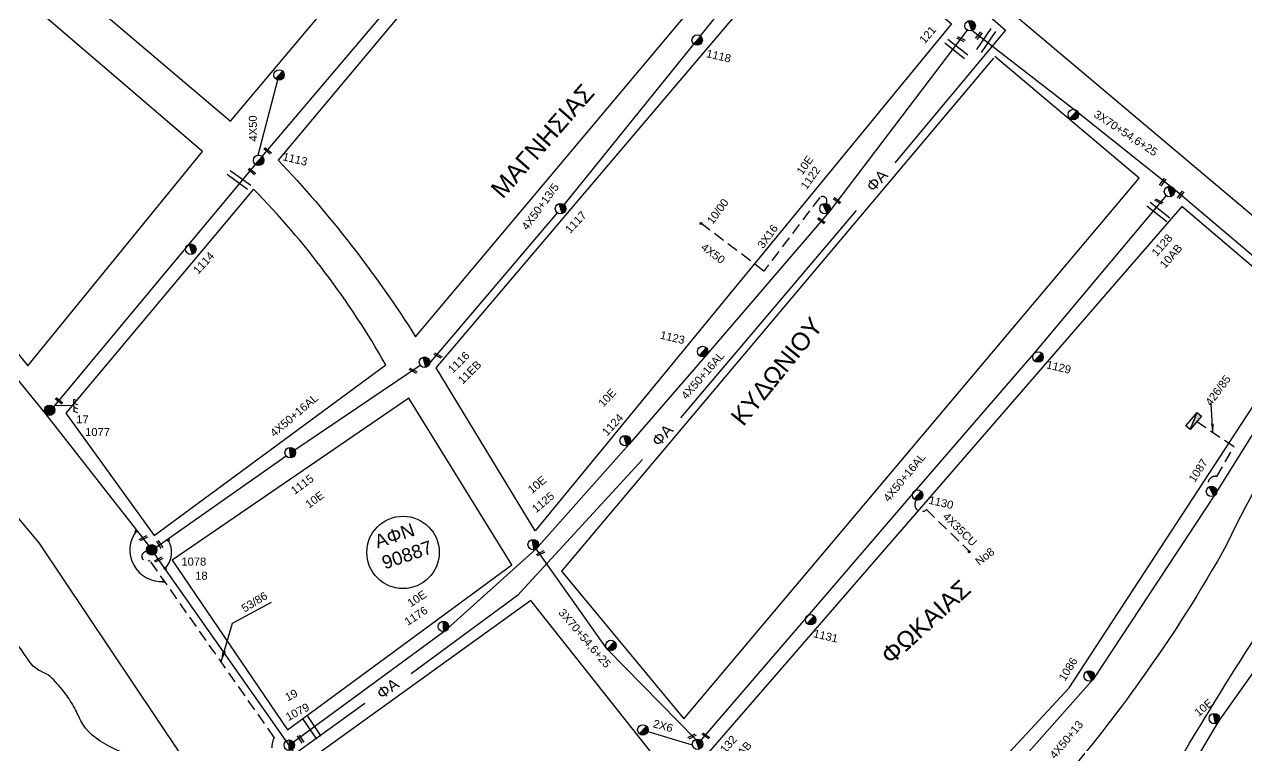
# Model space of a CAD drawing. Header units: millimetres. Extents: x 745 to 5694, y 762 to 3401.
# Drawn here: x 1727.7 to 2002.5, y 1155 to 1317.3 of the extents above; entities that cross this region are included whole.
import ezdxf

# ---------------------------------------------------------------- set-up
doc = ezdxf.new("R2010")
doc.units = ezdxf.units.MM
doc.linetypes.add('DASHED', pattern=[19.05, 12.7, -6.35])
for name, color, linetype in [('Άγνωστα', 7, 'Continuous'), ('Γείωση', 7, 'Continuous'), ('Γυμνά εναέρια ΧΤ (3Φ)   4x35CU', 7, 'Continuous'), ('Γυμνά εναέρια ΧΤ και ΦΟΠ (3Φ)   4x50+16AL', 7, 'Continuous'), ('Επιγραφές - Σχήματα', 7, 'Continuous'), ('Καλώδια ΧΤ   3x150AL+50CU', 7, 'DASHED'), ('Μηχανική τομή', 7, 'Continuous'), ('Στύλος Ξύλινος', 7, 'Continuous'), ('Στύλος Ξύλινος @ 1', 7, 'Continuous'), ('Στύλος ΦΜ', 7, 'Continuous'), ('Στύλος ΦΜ @ 1', 7, 'Continuous'), ('Συνδέσεις', 7, 'Continuous'), ('Τομή', 7, 'Continuous'), ('Υποσταθμοί', 7, 'Continuous'), ('Υπόβαθρο ΔΕΗ', 7, 'Continuous')]:
    doc.layers.add(name, color=color, linetype=linetype)
doc.styles.add('arial', font='ARIAL.TTF')
doc.styles.get("Standard").update_dxf_attribs({"font": 'ARIAL.TTF'})
doc.linetypes.add('SYN_LINE', pattern='A,0.5,-0.0001,["/\\/\\/\\/",Standard,S=0.1,R=0,X=0,Y=-0.05],-0.25', length=0.7501)
doc.dimstyles.new('ISO-25', dxfattribs={"dimtxt": 2.5, "dimasz": 2.5, "dimexe": 1.25, "dimexo": 0.625, "dimtad": 1, "dimtxsty": 'Standard', "dimcen": 2.5, "dimadec": 0, "dimazin": 0, "dimtfac": 1, "dimtmove": 0, "dimatfit": 3, "dimfxl": 1, "dimarcsym": 0})

# ---------------------------------------------------------------- blocks, each defined once
blk = doc.blocks.new('ΥΠΑΡΧΩΝ ΤΣΙΜΕΝΤΕΝΙΟΣ ΣΤΥΛΟΣ')
at = {"layer": 'Στύλος ΦΜ'}
blk.add_hatch(color=256, dxfattribs=at).paths.add_polyline_path([(-1.29, -2.28, 0.574793), (2.62, 0, 0.268822), (1.3, 2.27)])
blk.add_line((-1.29, -2.28), (1.3, 2.27), dxfattribs=at)
blk.add_circle((0, 0), 2.62, dxfattribs=at)
at = {"layer": 'Στύλος ΦΜ', "flags": 4}
for tag, p in [('ΤΥΠΟΣ', (-4.91, 3.03)), ('ΑΡΙΘΜΟΣ', (-4.68, 8.05))]:
    blk.add_attdef(tag, p, '', height=4, dxfattribs=at)
blk = doc.blocks.new('ΥΠΑΡΧΩΝ ΞΥΛΙΝΟΣ ΣΤΥΛΟΣ')
at = {"layer": 'Στύλος Ξύλινος'}
h = blk.add_hatch(color=7, dxfattribs=at)
h.paths.add_polyline_path([(-2.62, 0, 0.270008), (-1.29, -2.28), (1.3, 2.27, 0.576266)])
h.paths.add_polyline_path([(-1.29, -2.28, 0.574793), (2.62, 0, 0.268822), (1.3, 2.27)])
at = {"layer": 'Στύλος Ξύλινος', "color": 7}
blk.add_line((-1.29, -2.28), (1.3, 2.27), dxfattribs=at)
blk.add_circle((0, 0), 2.62, dxfattribs=at)
at = {"layer": 'Στύλος Ξύλινος', "flags": 4}
for tag, p in [('ΑΡΙΘΜΟΣ', (-4.91, 8.6)), ('ΤΥΠΟΣ', (-4.85, 3.39))]:
    blk.add_attdef(tag, p, '', height=4, dxfattribs=at)
blk = doc.blocks.new('ΓΕΙΩΣΗ')
at = {"layer": 'Γείωση', "ltscale": 40}
for p, q in [((-2.34, 11.45), (-3, 9.45)), ((-0.34, 11.45), (-1, 9.45)), ((0, 9.45), (0, 0)), ((1.66, 11.45), (1, 9.45)), ((3.66, 11.45), (3, 9.45))]:
    blk.add_line(p, q, dxfattribs=at)
blk.add_lwpolyline([(-3, 9.45), (3, 9.45)], dxfattribs=at)
blk = doc.blocks.new('ΜΗΧΑΝΙΚΗ ΤΟΜΗ')
at = {"layer": 'Μηχανική τομή', "ltscale": 40}
for p, q in [((-1.89, 0.78), (1.89, 0.78)), ((1.89, 0), (-1.89, 0))]:
    blk.add_line(p, q, dxfattribs=at)
blk = doc.blocks.new('ΤΟΜΗ')
at = {"layer": 'Τομή', "ltscale": 40}
for p, q in [((-5.68, 0), (5.68, 0)), ((5.68, -2.33), (-5.68, -2.33))]:
    blk.add_line(p, q, dxfattribs=at)
blk = doc.blocks.new('_ΣΥΝΔΕΣΗ')
at = {"layer": 'Συνδέσεις', "linetype": 'SYN_LINE', "ltscale": 40}
blk.add_hatch(color=256, dxfattribs=at).paths.add_polyline_path([(0.5, -0.01, 1), (-0.5, -0.01, 1)])
at = {"layer": 'Συνδέσεις'}
blk.add_circle((0, -0.01), 0.5, dxfattribs=at)
blk = doc.blocks.new('υποσταθμος σε κλειστο χωρο')
at = {"layer": 'Υποσταθμοί', "ltscale": 40}
blk.add_hatch(color=256, dxfattribs=at).paths.add_polyline_path([(-9.5, -3.1), (9.5, -3.1), (9.5, 3.1)])
blk.add_lwpolyline([(-9.5, -3.1), (-9.5, 3.1), (9.5, 3.1), (9.5, -3.1)], close=True, dxfattribs=at)
blk.add_lwpolyline([(-9.5, -3.1), (9.5, 3.1)], dxfattribs=at)
blk = doc.blocks.new('ΥΠΑΡΧΩΝ ΥΠΟΣΤΑΘΜΟΣ ΣΕ ΚΛΕΙΣΤΟ ΧΩΡΟ')
at = {"layer": 'Υποσταθμοί'}
blk.add_blockref('υποσταθμος σε κλειστο χωρο', (0, 0), dxfattribs=at)
at = {"layer": 'Υποσταθμοί', "linetype": 'SYN_LINE', "ltscale": 40, "flags": 1}
for tag, p in [('ΜΕΤΑΣΧΗΜΑΤΙΣΜΟΣ', (10.7, 2.2)), ('ΙΣΧΥΣ', (10.6, -0.9)), ('ΑΡΙΘΜΟΣ', (10.8, -3.9))]:
    blk.add_attdef(tag, p, '', height=2, dxfattribs=at)

msp = doc.modelspace()

# ---------------------------------------------------------------- linework, layer by layer
at = {"layer": 'Άγνωστα', "color": 85}
for points in [[(1879.69, 1314.66), (1904.5, 1345.41)], [(1878.92, 1313.71), (1878.95, 1313.74)], [(1849.05, 1276.68), (1878.21, 1312.82)], [(1818.78, 1241.01), (1847.52, 1274.88)], [(1844.08, 1071.25), (1823.07, 1101.15), (1809.36, 1121.08), (1801.82, 1132.4), (1787.85, 1154.13), (1756.97, 1198.1)]]:
    msp.add_lwpolyline(points, dxfattribs=at)
at = {"layer": 'Άγνωστα', "color": 27}
msp.add_lwpolyline([(1755.63, 1200.04), (1732.4, 1229.74), (1703.84, 1264.7), (1678.73, 1295.42), (1661.12, 1316.81)], dxfattribs=at)
at = {"layer": 'Άγνωστα', "color": 62, "linetype": 'SYN_LINE', "ltscale": 20}
msp.add_lwpolyline([(2019.23, 1252.27), (1986.92, 1279.58), (1964.66, 1297.35), (1940.74, 1315.86)], dxfattribs=at)
at = {"layer": 'Άγνωστα', "color": 1}
msp.add_lwpolyline([(1780.25, 1287.86), (1784.64, 1304.76)], dxfattribs=at)
at = {"layer": 'Άγνωστα', "color": 6, "linetype": 'DASHED', "ltscale": 0.2}
msp.add_lwpolyline([(1907.96, 1276.98, 0.874348), (1906.52, 1278.33), (1894.12, 1261.99)], format="xyb", dxfattribs=at)
at = {"layer": 'Άγνωστα', "color": 62}
msp.add_lwpolyline([(2041.1, 1277.05), (2020.93, 1252.4), (1995.16, 1211.16), (1968.11, 1170.07), (1938.96, 1137.24), (1912.47, 1109.9)], dxfattribs=at)
at = {"layer": 'Άγνωστα', "color": 6, "linetype": 'DASHED', "ltscale": 0.2}
msp.add_lwpolyline([(1894.12, 1261.99), (1893.96, 1261.79), (1879.75, 1272.54)], dxfattribs=at)
at = {"layer": 'Άγνωστα', "color": 7}
msp.add_lwpolyline([(1965.16, 1108.8), (1975.98, 1126.16), (1996.27, 1160.5), (2018.88, 1192.38), (2042.3, 1225.51), (2064.66, 1254.4)], dxfattribs=at)
at = {"layer": 'Άγνωστα', "color": 30, "linetype": 'SYN_LINE', "ltscale": 20}
msp.add_lwpolyline([(1878.64, 1156.44), (1858.7, 1176.74), (1842.76, 1199.29)], dxfattribs=at)
at = {"layer": 'Άγνωστα', "color": 30, "linetype": 'SYN_LINE', "ltscale": 10}
msp.add_lwpolyline([(1867.85, 1158.18), (1877.86, 1155.17)], dxfattribs=at)
at = {"layer": 'Γυμνά εναέρια ΧΤ (3Φ)   4x35CU', "color": 30, "linetype": 'DASHED', "ltscale": 0.2}
msp.add_lwpolyline([(1928.25, 1210.24, 0.955415), (1930.5, 1208.13), (1940.21, 1198.7)], format="xyb", dxfattribs=at)
at = {"layer": 'Γυμνά εναέρια ΧΤ και ΦΟΠ (3Φ)   4x50+16AL', "color": 1}
msp.add_lwpolyline([(1781.12, 1287.54), (1781.12, 1287.54), (1814.25, 1326.72), (1841.64, 1359.14), (1863, 1384.34), (1886.26, 1411.18), (1902.5, 1430.56)], dxfattribs=at)
at = {"layer": 'Γυμνά εναέρια ΧΤ και ΦΟΠ (3Φ)   4x50+16AL', "color": 6}
msp.add_lwpolyline([(1939.67, 1316), (1908.63, 1275.12), (1881.08, 1242.91), (1863.66, 1222.85), (1842.76, 1199.29), (1821.96, 1180.66), (1788.16, 1155.82)], dxfattribs=at)
at = {"layer": 'Γυμνά εναέρια ΧΤ και ΦΟΠ (3Φ)   4x50+16AL', "color": 27}
msp.add_lwpolyline([(1734.24, 1231.21), (1764.72, 1267.82), (1779.62, 1285.73)], dxfattribs=at)
at = {"layer": 'Γυμνά εναέρια ΧΤ και ΦΟΠ (3Φ)   4x50+16AL', "color": 30}
msp.add_lwpolyline([(1984.41, 1278.77), (1954.69, 1243.2), (1927.38, 1211.66), (1903.31, 1183.61), (1879.8, 1156.23)], dxfattribs=at)
at = {"layer": 'Γυμνά εναέρια ΧΤ και ΦΟΠ (3Φ)   4x50+16AL', "color": 85}
for points in [[(1788.46, 1221.53), (1816.66, 1240.62)], [(1757.32, 1199.65), (1786.5, 1220.23)]]:
    msp.add_lwpolyline(points, dxfattribs=at)
at = {"layer": 'Επιγραφές - Σχήματα', "color": 85, "ltscale": 0.2}
msp.add_lwpolyline([(1911.35, 1348.12), (1948.29, 1315.99), (1923.42, 1286.15)], dxfattribs=at)
at = {"layer": 'Επιγραφές - Σχήματα', "color": 85}
for points in [[(1914.72, 1275.42), (1875.2, 1228.79)], [(1866.67, 1219.41), (1838.54, 1188.76), (1814.6, 1171.2)], [(1804.24, 1164.51), (1777.62, 1145.33), (1797.26, 1116.04)]]:
    msp.add_lwpolyline(points, dxfattribs=at)
at = {"layer": 'Επιγραφές - Σχήματα', "color": 62, "linetype": 'DASHED', "ltscale": 0.2}
msp.add_lwpolyline([(1995.79, 1215.57), (1999.68, 1222.22), (1991.2, 1227.95)], dxfattribs=at)
at = {"layer": 'Επιγραφές - Σχήματα'}
msp.add_circle((1812.8, 1198.5), 8.14, dxfattribs=at)
at = {"layer": 'Επιγραφές - Σχήματα', "color": 62, "linetype": 'DASHED', "ltscale": 0.2}
msp.add_arc((1995.43, 1214.05), 1.56, 76.7312, 210.587, dxfattribs=at)
at = {"layer": 'Επιγραφές - Σχήματα', "ltscale": 0.2}
for centre, radius, start, end in [((1758.5, 1199.05), 7.12, 143.3341, 274.0016), ((1755.6, 1198.49), 5.17, 315.6547, 32.6543)]:
    msp.add_arc(centre, radius, start, end, dxfattribs=at)
at = {"layer": 'Καλώδια ΧΤ   3x150AL+50CU', "color": 27, "linetype": 'DASHED', "ltscale": 0.2}
msp.add_lwpolyline([(1836.76, 1079.51), (1834.48, 1078.21, -0.463312), (1833.18, 1078.69), (1830.81, 1082.31), (1830.86, 1084.82), (1823.1, 1095.99), (1810.1, 1114.73), (1807.28, 1115.47), (1784.22, 1151.03, -0.260969), (1783.84, 1156.87), (1755.85, 1196.73, -1.413747), (1755.18, 1198.69, -14.145017)], format="xyb", dxfattribs=at)
at = {"layer": 'Υπόβαθρο ΔΕΗ'}
for points in [[(1201.43, 1651.45), (1513.38, 1301.14), (1509.69, 1297.94), (1695.17, 1090.34), (1768.25, 1145.03), (1730.95, 1200.61), (1608.66, 1346.8), (1254.74, 1701.67, 0.38165)], [(1863.11, 1380.49), (1784.69, 1286.74, -0.04988), (1815.63, 1246.99), (1900.56, 1348.23), (1863.11, 1380.49)], [(1989.49, 1361.98), (1951.22, 1318.65), (2022.66, 1258.43, -0.070901), (2061.88, 1301.76), (1989.49, 1361.98)], [(1856.7, 1054.88), (1872.94, 1031.32, -0.213717), (1910.28, 1030.32, 0.037183), (1952.84, 1089.76, -0.013681), (1990.95, 1157.65, -0.030922), (2029.69, 1214.54, -0.040101), (2064.95, 1256.96, 0.004591), (2085.87, 1277.95, 0.514085), (2060.53, 1288.89, 0.042499), (2015.98, 1231.66, 0.039618), (1998.17, 1200.53, -0.03), (1978.66, 1169.75, -0.04911), (1940.59, 1125.86, 0.010889), (1914.85, 1101.13, -0.020532), (1856.7, 1054.88)], [(1779.21, 1280.21), (1736.96, 1229.85), (1756.83, 1202.27), (1808.91, 1240.72, 0.063748), (1779.21, 1280.21, 0.738479)], [(2111.81, 1264.23, 0.128529), (1975.32, 1082.38, 0.062772), (2188.67, 970.52), (2367.6, 916.24, 0.060101), (2486.77, 898.83, 0.597235), (2505.98, 938.55, 0.452783)], [(1841.56, 1187.66), (1791.91, 1151.92), (1851.04, 1064.82, 0.043155), (1904.89, 1107.76), (1841.56, 1187.66)]]:
    msp.add_lwpolyline(points, format="xyb", dxfattribs=at)
for points in [[(1810.77, 1425.72), (1732.21, 1331.02), (1773.97, 1295.51), (1852.71, 1389.12), (1810.77, 1425.72)], [(1698.67, 1348.02), (1669.17, 1313.59), (1728.44, 1240.44), (1728.44, 1240.44), (1767.72, 1288.67), (1698.57, 1347.91)], [(1906.73, 1341.96), (1936.16, 1317.42), (1842.53, 1203.37), (1820.24, 1239.98), (1906.73, 1341.96)], [(1945.59, 1309.66), (1848.47, 1194.25), (1875.93, 1161.07), (1978.32, 1282.71), (1945.88, 1310.01)], [(1987.94, 1276.33), (1880.56, 1152.33), (1911.56, 1113.01), (1962.64, 1168.03), (2017.1, 1251.48), (1987.94, 1276.33)], [(1814.12, 1233.18), (1760.87, 1196.74), (1786.81, 1158.57), (1837.3, 1195.72), (1814.12, 1233.18)]]:
    msp.add_lwpolyline(points, dxfattribs=at)
msp.add_spline([(1752.79, 1133.46), (1750.62, 1137.04), (1750.87, 1144.29), (1752, 1147.38), (1751.88, 1151.48), (1747.84, 1154.32), (1740.78, 1159.84), (1739.16, 1163.08), (1737.18, 1166.3), (1734.24, 1169.8), (1732.93, 1170.98), (1730.8, 1172.01), (1726.98, 1176.59), (1722.37, 1181.54), (1717.92, 1185.98), (1715.33, 1188.39), (1712.83, 1192.2), (1710.5, 1196.72), (1708.15, 1202.05), (1704.65, 1208.8), (1703.06, 1211.24), (1699.85, 1215.43), (1695.87, 1219.24), (1698.13, 1217.01), (1693.74, 1220.9), (1690.16, 1223.78), (1688.64, 1224.98), (1684.92, 1230.11), (1681.56, 1234.95), (1680.31, 1236.7), (1678.25, 1236.99), (1674.65, 1238.72), (1672.92, 1240.85), (1671.28, 1242.96), (1668.94, 1246.57), (1667.4, 1249.67), (1662.13, 1253.98), (1659.03, 1255.66), (1656.13, 1256.87), (1654.11, 1257.81), (1651.03, 1260.3), (1646.81, 1265.13), (1646.47, 1266.61), (1645.79, 1275.47), (1644.84, 1277.95), (1641.57, 1282.81), (1639.56, 1284.91), (1636.99, 1285.71), (1634.83, 1286.83), (1631.94, 1288.88), (1630.94, 1290.08), (1629.94, 1292.01), (1629.77, 1294.43), (1630.41, 1297.01), (1629.57, 1300.64), (1626.97, 1303.03), (1624.21, 1304.1), (1622.55, 1304.61), (1620.36, 1306.38), (1616.42, 1315.37), (1614.46, 1318.02), (1609.46, 1320.83), (1606.03, 1323.68), (1602.86, 1327.57), (1602.25, 1329.55), (1601.06, 1333.26), (1599.47, 1336.89), (1596.25, 1339.99), (1593.47, 1341.79), (1591.34, 1342.18), (1589.12, 1343.86), (1587.12, 1346.15), (1583.57, 1348.28), (1580.41, 1352.46), (1578.44, 1355.71), (1577.72, 1356.89), (1576.68, 1359.67), (1576.24, 1360.92), (1575.15, 1361.07), (1572.64, 1364.24), (1570.99, 1365.11), (1568.79, 1370.38), (1567.25, 1375.85), (1565.86, 1378.15), (1562.54, 1380.08), (1559, 1380.85), (1555.83, 1381.8), (1553.5, 1383.62), (1552.14, 1385.23), (1551.42, 1387.66), (1550.19, 1390.64), (1548.5, 1392.53), (1542.48, 1398), (1536.63, 1404.27), (1531.62, 1410.35), (1529.55, 1412.27), (1526.8, 1413.13), (1524.74, 1414.29), (1521.02, 1418.34), (1517.52, 1421.07), (1515.23, 1426.24), (1513.86, 1429.7), (1511.93, 1431.53), (1507.47, 1433.85), (1503.88, 1435.24), (1500.48, 1437.23), (1498.7, 1438.4), (1496.24, 1442.04), (1494.33, 1444.95), (1493.33, 1448.21), (1491.12, 1452.24), (1489.04, 1455.61), (1487.58, 1456.82), (1484.85, 1458.65), (1482.33, 1459.75), (1478.57, 1460.91), (1475.02, 1462.21), (1471.45, 1464.84), (1470.04, 1466.01), (1466.63, 1470.73), (1464.25, 1473.88), (1459.99, 1478.08), (1457.49, 1479.47), (1453.1, 1481.92), (1450.37, 1483.37), (1448.22, 1484.08), (1444.03, 1487.77), (1442.91, 1489), (1439.85, 1494.56), (1437.59, 1496.79), (1434.33, 1498.13), (1431.18, 1498.79), (1426.35, 1502.46), (1422.93, 1506.33), (1420.69, 1510.37), (1419.16, 1514.23), (1417.93, 1517.76), (1416.59, 1519.61), (1413.4, 1522.41), (1409.61, 1524.98), (1405.89, 1527.59), (1402.76, 1530.44), (1399.62, 1533.7), (1395.03, 1538.88), (1391.76, 1543.45), (1389.82, 1546.32), (1387.29, 1550.08), (1385.15, 1554.51), (1383.57, 1558.78), (1380.87, 1562.91), (1376.89, 1565.86), (1374.5, 1567.42), (1371.03, 1571.59), (1367.59, 1574.57), (1363.04, 1577.65), (1358.5, 1582.28), (1351.76, 1587.32), (1347.75, 1591.27), (1342.87, 1596.37), (1339.84, 1602.43), (1337.26, 1605.77), (1329.87, 1611.46), (1325.85, 1613.33), (1315.43, 1619.55), (1310.34, 1623.76), (1305.43, 1628.17), (1303.89, 1630.56), (1301.61, 1632.32), (1297.53, 1634.82), (1292.64, 1637.42), (1289.65, 1639.41), (1286.65, 1643.8), (1283.94, 1649.21), (1282.14, 1654.63), (1278.59, 1661.21), (1277.22, 1663.18), (1272.99, 1666.36), (1269.38, 1669.42), (1265.98, 1672.93), (1263.75, 1676.91), (1262.97, 1677.97), (1260.94, 1679.11), (1256.91, 1680.87), (1254.23, 1682.56), (1250.77, 1685.08), (1247.32, 1688.11), (1246.69, 1690.81), (1243.44, 1692.08), (1242.03, 1690.53), (1241.34, 1686.1)], degree=3, dxfattribs=at)

# ---------------------------------------------------------------- block references
at = {"layer": 'Γείωση', "xscale": 0.4499999999998687, "yscale": 0.4499999999998687, "zscale": 0.4499999999998687, "rotation": 270.8286145788868}
msp.add_blockref('ΓΕΙΩΣΗ', (1734.49, 1231.47), dxfattribs=at)
at = {"layer": 'Μηχανική τομή'}
for p, xscale, yscale, zscale, rotation in [((1938.18, 1313.77), 0.5000000000001039, 0.5000000000001039, 0.5000000000001039, 332.731686719226), ((1942.14, 1314.88), 0.4999999999999888, 0.4999999999999888, 0.4999999999999888, 231.4205093085457), ((1782.46, 1288.97), 0.4999999999999888, 0.4999999999999888, 0.4999999999999888, 141.4205093085457), ((1778.93, 1284.35), 0.4999999999999888, 0.4999999999999888, 0.4999999999999888, 141.4205093085457), ((1983.79, 1281.65), 0.5000000000000978, 0.5000000000000978, 0.5000000000000978, 54.60051007482114), ((1910.27, 1277.49), 0.4999999999999256, 0.4999999999999256, 0.4999999999999256, 323.2022854851324), ((1982.68, 1277.28), 0.5000000000001039, 0.5000000000001039, 0.5000000000001039, 332.731686719226), ((1987.85, 1278.83), 0.5000000000000978, 0.5000000000000978, 0.5000000000000978, 54.60051007482114), ((1906.77, 1272.98), 0.4999999999999256, 0.4999999999999256, 0.4999999999999256, 323.2022854851324), ((1820.56, 1242.59), 0.5000000000001039, 0.5000000000001039, 0.5000000000001039, 332.731686719226), ((1814.99, 1239.19), 0.5000000000001039, 0.5000000000001039, 0.5000000000001039, 332.731686719226), ((1735.57, 1232.75), 0.4999999999999888, 0.4999999999999888, 0.4999999999999888, 141.4205093085457), ((1754.5, 1201.5), 0.50000000000002, 0.50000000000002, 0.50000000000002, 27.73561451123682), ((1757.92, 1200.19), 0.5000000000001565, 0.5000000000001565, 0.5000000000001565, 302.9905205654472), ((1843.83, 1198.14), 0.50000000000002, 0.50000000000002, 0.50000000000002, 27.73561451123682), ((1757.93, 1196.71), 0.50000000000002, 0.50000000000002, 0.50000000000002, 27.73561451123682), ((1789.62, 1156.4), 0.5000000000001565, 0.5000000000001565, 0.5000000000001565, 302.9905205654472), ((1877.88, 1156.92), 0.50000000000002, 0.50000000000002, 0.50000000000002, 27.73561451123682), ((1880.76, 1157.08), 0.4999999999999156, 0.4999999999999156, 0.4999999999999156, 326.0402876908917)]:
    msp.add_blockref('ΜΗΧΑΝΙΚΗ ΤΟΜΗ', p, dxfattribs=dict(at, xscale=xscale, yscale=yscale, zscale=zscale, rotation=rotation))
at = {"layer": 'Στύλος Ξύλινος @ 1', "ltscale": 40}
ref = msp.add_blockref('ΥΠΑΡΧΩΝ ΞΥΛΙΝΟΣ ΣΤΥΛΟΣ', (1733.33, 1230.47), dxfattribs=dict(at, xscale=0.4499999999998181, yscale=0.4499999999998181, zscale=0.4499999999998181))
ref.add_attrib('ΤΥΠΟΣ', '17', (1739.32, 1227.52), dxfattribs={"layer": 'Στύλος Ξύλινος', "height": 1.8, "flags": 4})
ref.add_attrib('ΑΡΙΘΜΟΣ', '1077', (1741.31, 1224.67), dxfattribs={"layer": 'Στύλος Ξύλινος', "height": 1.8, "flags": 4})
ref = msp.add_blockref('ΥΠΑΡΧΩΝ ΞΥΛΙΝΟΣ ΣΤΥΛΟΣ', (1756.29, 1199.07), dxfattribs=dict(at, xscale=0.4499999999998181, yscale=0.4499999999998181, zscale=0.4499999999998181))
ref.add_attrib('ΤΥΠΟΣ', '1078', (1762.96, 1195.52), dxfattribs={"layer": 'Στύλος Ξύλινος', "height": 1.8, "flags": 4})
ref.add_attrib('ΑΡΙΘΜΟΣ', '18', (1766.06, 1192.35), dxfattribs={"layer": 'Στύλος Ξύλινος', "height": 1.8, "flags": 4})
at = {"layer": 'Στύλος ΦΜ @ 1', "ltscale": 40}
ref = msp.add_blockref('ΥΠΑΡΧΩΝ ΤΣΙΜΕΝΤΕΝΙΟΣ ΣΤΥΛΟΣ', (1940.34, 1316.97), dxfattribs=dict(at, xscale=0.4499999999996484, yscale=0.4499999999996484, zscale=0.4499999999996484, rotation=49.50747878592446))
ref.add_attrib('ΤΥΠΟΣ', '121', (1930.11, 1312.76), dxfattribs={"layer": 'Στύλος ΦΜ', "height": 1.8, "rotation": 49.5075, "flags": 4})
ref = msp.add_blockref('ΥΠΑΡΧΩΝ ΤΣΙΜΕΝΤΕΝΙΟΣ ΣΤΥΛΟΣ', (1878.95, 1313.74), dxfattribs=dict(at, xscale=0.4499999999996779, yscale=0.4499999999996779, zscale=0.4499999999996779, rotation=346.8465568456768))
ref.add_attrib('ΑΡΙΘΜΟΣ', '1118', (1880.86, 1309.93), dxfattribs={"layer": 'Στύλος ΦΜ', "height": 1.8, "rotation": 346.8466, "flags": 4})
at = {"layer": 'Στύλος ΦΜ @ 1', "ltscale": 40, "xscale": 0.4499999999996779, "yscale": 0.4499999999996779, "zscale": 0.4499999999996779, "rotation": 346.8465568456768}
for p in [(1784.93, 1305.9), (1963.54, 1296.99), (1859.54, 1177.56), (1866.74, 1158.56)]:
    msp.add_blockref('ΥΠΑΡΧΩΝ ΤΣΙΜΕΝΤΕΝΙΟΣ ΣΤΥΛΟΣ', p, dxfattribs=at)
at = {"layer": 'Στύλος ΦΜ @ 1', "ltscale": 40}
ref = msp.add_blockref('ΥΠΑΡΧΩΝ ΤΣΙΜΕΝΤΕΝΙΟΣ ΣΤΥΛΟΣ', (1780.32, 1286.68), dxfattribs=dict(at, xscale=0.4499999999996779, yscale=0.4499999999996779, zscale=0.4499999999996779, rotation=346.8465568456768))
ref.add_attrib('ΑΡΙΘΜΟΣ', '1113', (1785.6, 1286.73), dxfattribs={"layer": 'Στύλος ΦΜ', "height": 1.8, "rotation": 346.8466, "flags": 4})
ref = msp.add_blockref('ΥΠΑΡΧΩΝ ΤΣΙΜΕΝΤΕΝΙΟΣ ΣΤΥΛΟΣ', (1907.69, 1275.83), dxfattribs=dict(at, xscale=0.4499999999996742, yscale=0.4499999999996742, zscale=0.4499999999996742, rotation=54.78793627494996))
ref.add_attrib('ΤΥΠΟΣ', '10E', (1902.61, 1283.26), dxfattribs={"layer": 'Στύλος ΦΜ', "height": 1.8, "rotation": 54.7879, "flags": 4})
ref.add_attrib('ΑΡΙΘΜΟΣ', '1122', (1903.55, 1279.95), dxfattribs={"layer": 'Στύλος ΦΜ', "height": 1.8, "rotation": 54.7879, "flags": 4})
ref = msp.add_blockref('ΥΠΑΡΧΩΝ ΤΣΙΜΕΝΤΕΝΙΟΣ ΣΤΥΛΟΣ', (1985.17, 1279.67), dxfattribs=dict(at, xscale=0.4499999999996354, yscale=0.4499999999996354, zscale=0.4499999999996354, rotation=48.79839101940331))
ref.add_attrib('ΤΥΠΟΣ', '1128', (1982.31, 1264.91), dxfattribs={"layer": 'Στύλος ΦΜ', "height": 1.8, "rotation": 48.7984, "flags": 4})
ref.add_attrib('ΑΡΙΘΜΟΣ', '10AB', (1984.16, 1262.23), dxfattribs={"layer": 'Στύλος ΦΜ', "height": 1.8, "rotation": 48.7984, "flags": 4})
ref = msp.add_blockref('ΥΠΑΡΧΩΝ ΤΣΙΜΕΝΤΕΝΙΟΣ ΣΤΥΛΟΣ', (1848.23, 1275.82), dxfattribs=dict(at, xscale=0.4499999999995914, yscale=0.4499999999995914, zscale=0.4499999999995914, rotation=46.62175594206082))
ref.add_attrib('ΤΥΠΟΣ', '1117', (1850.38, 1270.12), dxfattribs={"layer": 'Στύλος ΦΜ', "height": 1.8, "rotation": 46.6218, "flags": 4})
ref = msp.add_blockref('ΥΠΑΡΧΩΝ ΤΣΙΜΕΝΤΕΝΙΟΣ ΣΤΥΛΟΣ', (1765.08, 1266.69), dxfattribs=dict(at, xscale=0.4499999999998621, yscale=0.4499999999998621, zscale=0.4499999999998621, rotation=47.38392051346792))
ref.add_attrib('ΤΥΠΟΣ', '1114', (1766.73, 1260.94), dxfattribs={"layer": 'Στύλος ΦΜ', "height": 1.8, "rotation": 47.3839, "flags": 4})
ref = msp.add_blockref('ΥΠΑΡΧΩΝ ΤΣΙΜΕΝΤΕΝΙΟΣ ΣΤΥΛΟΣ', (1880.18, 1243.68), dxfattribs=dict(at, xscale=0.4499999999996779, yscale=0.4499999999996779, zscale=0.4499999999996779, rotation=346.8465568456768))
ref.add_attrib('ΑΡΙΘΜΟΣ', '1123', (1870.48, 1246.6), dxfattribs={"layer": 'Στύλος ΦΜ', "height": 1.8, "rotation": 346.8466, "flags": 4})
ref = msp.add_blockref('ΥΠΑΡΧΩΝ ΤΣΙΜΕΝΤΕΝΙΟΣ ΣΤΥΛΟΣ', (1817.64, 1241.28), dxfattribs=dict(at, xscale=0.4499999999997161, yscale=0.4499999999997161, zscale=0.4499999999997161, rotation=44.54662219232834))
ref.add_attrib('ΤΥΠΟΣ', '1116', (1823.97, 1238.65), dxfattribs={"layer": 'Στύλος ΦΜ', "height": 1.8, "rotation": 44.5466, "flags": 4})
ref.add_attrib('ΑΡΙΘΜΟΣ', '11EB', (1826.22, 1236.22), dxfattribs={"layer": 'Στύλος ΦΜ', "height": 1.8, "rotation": 44.5466, "flags": 4})
ref = msp.add_blockref('ΥΠΑΡΧΩΝ ΤΣΙΜΕΝΤΕΝΙΟΣ ΣΤΥΛΟΣ', (1955.59, 1242.44), dxfattribs=dict(at, xscale=0.4499999999996779, yscale=0.4499999999996779, zscale=0.4499999999996779, rotation=346.8465568456768))
ref.add_attrib('ΤΥΠΟΣ', '1129', (1957.34, 1239.93), dxfattribs={"layer": 'Στύλος ΦΜ', "height": 1.8, "rotation": 346.8466, "flags": 4})
ref = msp.add_blockref('ΥΠΑΡΧΩΝ ΤΣΙΜΕΝΤΕΝΙΟΣ ΣΤΥΛΟΣ', (1862.77, 1223.62), dxfattribs=dict(at, xscale=0.4499999999997108, yscale=0.4499999999997108, zscale=0.4499999999997108, rotation=46.97049521889573))
ref.add_attrib('ΤΥΠΟΣ', '10E', (1857.84, 1231.03), dxfattribs={"layer": 'Στύλος ΦΜ', "height": 1.8, "rotation": 46.9705, "flags": 4})
ref.add_attrib('ΑΡΙΘΜΟΣ', '1124', (1858.68, 1224.56), dxfattribs={"layer": 'Στύλος ΦΜ', "height": 1.8, "rotation": 46.9705, "flags": 4})
ref = msp.add_blockref('ΥΠΑΡΧΩΝ ΤΣΙΜΕΝΤΕΝΙΟΣ ΣΤΥΛΟΣ', (1787.44, 1220.93), dxfattribs=dict(at, xscale=0.4499999999997198, yscale=0.4499999999997198, zscale=0.4499999999997198, rotation=36.42264230908076))
ref.add_attrib('ΤΥΠΟΣ', '1115', (1788.41, 1211.39), dxfattribs={"layer": 'Στύλος ΦΜ', "height": 1.8, "rotation": 36.4226, "flags": 4})
ref.add_attrib('ΑΡΙΘΜΟΣ', '10E', (1791.67, 1208.32), dxfattribs={"layer": 'Στύλος ΦΜ', "height": 1.8, "rotation": 36.4226, "flags": 4})
ref = msp.add_blockref('ΥΠΑΡΧΩΝ ΤΣΙΜΕΝΤΕΝΙΟΣ ΣΤΥΛΟΣ', (1994.62, 1212.21), dxfattribs=dict(at, xscale=0.449999999999707, yscale=0.449999999999707, zscale=0.449999999999707, rotation=56.90244832469905))
ref.add_attrib('ΤΥΠΟΣ', '1087', (1990.82, 1214.07), dxfattribs={"layer": 'Στύλος ΦΜ', "height": 1.8, "rotation": 56.9024, "flags": 4})
ref = msp.add_blockref('ΥΠΑΡΧΩΝ ΤΣΙΜΕΝΤΕΝΙΟΣ ΣΤΥΛΟΣ', (1842.08, 1200.25), dxfattribs=dict(at, xscale=0.4499999999997007, yscale=0.4499999999997007, zscale=0.4499999999997007, rotation=40.02884613925818))
ref.add_attrib('ΤΥΠΟΣ', '10E', (1841.8, 1211.59), dxfattribs={"layer": 'Στύλος ΦΜ', "height": 1.8, "rotation": 40.0288, "flags": 4})
ref.add_attrib('ΑΡΙΘΜΟΣ', '1125', (1842.74, 1207.28), dxfattribs={"layer": 'Στύλος ΦΜ', "height": 1.8, "rotation": 40.0288, "flags": 4})
ref = msp.add_blockref('ΥΠΑΡΧΩΝ ΤΣΙΜΕΝΤΕΝΙΟΣ ΣΤΥΛΟΣ', (1928.52, 1211.39), dxfattribs=dict(at, xscale=0.4499999999996779, yscale=0.4499999999996779, zscale=0.4499999999996779, rotation=346.8465568456768))
ref.add_attrib('ΑΡΙΘΜΟΣ', '1130', (1930.88, 1209.47), dxfattribs={"layer": 'Στύλος ΦΜ', "height": 1.8, "rotation": 346.8466, "flags": 4})
ref = msp.add_blockref('ΥΠΑΡΧΩΝ ΤΣΙΜΕΝΤΕΝΙΟΣ ΣΤΥΛΟΣ', (1821.89, 1181.84), dxfattribs=dict(at, xscale=0.449999999999798, yscale=0.449999999999798, zscale=0.449999999999798, rotation=33.13470015590655))
ref.add_attrib('ΤΥΠΟΣ', '10E', (1814.54, 1186.12), dxfattribs={"layer": 'Στύλος ΦΜ', "height": 1.8, "rotation": 33.1347, "flags": 4})
ref.add_attrib('ΑΡΙΘΜΟΣ', '1176', (1813.87, 1181.93), dxfattribs={"layer": 'Στύλος ΦΜ', "height": 1.8, "rotation": 33.1347, "flags": 4})
ref = msp.add_blockref('ΥΠΑΡΧΩΝ ΤΣΙΜΕΝΤΕΝΙΟΣ ΣΤΥΛΟΣ', (1904.46, 1183.34), dxfattribs=dict(at, xscale=0.4499999999996779, yscale=0.4499999999996779, zscale=0.4499999999996779, rotation=346.8465568456768))
ref.add_attrib('ΑΡΙΘΜΟΣ', '1131', (1904.94, 1179.45), dxfattribs={"layer": 'Στύλος ΦΜ', "height": 1.8, "rotation": 346.8466, "flags": 4})
ref = msp.add_blockref('ΥΠΑΡΧΩΝ ΤΣΙΜΕΝΤΕΝΙΟΣ ΣΤΥΛΟΣ', (1967.11, 1170.68), dxfattribs=dict(at, xscale=0.4499999999998119, yscale=0.4499999999998119, zscale=0.4499999999998119, rotation=58.44700409993836))
ref.add_attrib('ΤΥΠΟΣ', '1086', (1961.65, 1169.37), dxfattribs={"layer": 'Στύλος ΦΜ', "height": 1.8, "rotation": 58.447, "flags": 4})
ref = msp.add_blockref('ΥΠΑΡΧΩΝ ΤΣΙΜΕΝΤΕΝΙΟΣ ΣΤΥΛΟΣ', (1787.22, 1155.12), dxfattribs=dict(at, xscale=0.449999999999682, yscale=0.449999999999682, zscale=0.449999999999682, rotation=27.66734502124148))
ref.add_attrib('ΤΥΠΟΣ', '19', (1786.85, 1164.95), dxfattribs={"layer": 'Στύλος ΦΜ', "height": 1.8, "rotation": 27.6673, "flags": 4})
ref.add_attrib('ΑΡΙΘΜΟΣ', '1079', (1786.99, 1160.51), dxfattribs={"layer": 'Στύλος ΦΜ', "height": 1.8, "rotation": 27.6673, "flags": 4})
ref = msp.add_blockref('ΥΠΑΡΧΩΝ ΤΣΙΜΕΝΤΕΝΙΟΣ ΣΤΥΛΟΣ', (1995.26, 1161.1), dxfattribs=dict(at, xscale=0.449999999999703, yscale=0.449999999999703, zscale=0.449999999999703, rotation=40.29345189968346))
ref.add_attrib('ΤΥΠΟΣ', '10E', (1991.71, 1161.44), dxfattribs={"layer": 'Στύλος ΦΜ', "height": 1.8, "rotation": 40.2935, "flags": 4})
ref = msp.add_blockref('ΥΠΑΡΧΩΝ ΤΣΙΜΕΝΤΕΝΙΟΣ ΣΤΥΛΟΣ', (1879.03, 1155.33), dxfattribs=dict(at, xscale=0.4499999999996585, yscale=0.4499999999996585, zscale=0.4499999999996585, rotation=49.28005389722734))
ref.add_attrib('ΤΥΠΟΣ', '1132', (1884.39, 1152.11), dxfattribs={"layer": 'Στύλος ΦΜ', "height": 1.8, "rotation": 49.2801, "flags": 4})
ref.add_attrib('ΑΡΙΘΜΟΣ', '10AB', (1887.35, 1150.35), dxfattribs={"layer": 'Στύλος ΦΜ', "height": 1.8, "rotation": 49.2801, "flags": 4})
at = {"layer": 'Συνδέσεις', "xscale": 0.4499999999998181, "yscale": 0.4499999999998181, "zscale": 0.4499999999998181}
for p in [(1879.82, 1272.49), (1752.79, 1203.3), (1759.96, 1201.28), (1940.14, 1198.65), (1759.3, 1194.88), (1759, 1191.95)]:
    msp.add_blockref('_ΣΥΝΔΕΣΗ', p, dxfattribs=at)
at = {"layer": 'Τομή'}
for p, xscale, yscale, zscale, rotation in [((1937.56, 1312.18), 0.4999999999998807, 0.4999999999998807, 0.4999999999998807, 321.6744154790935), ((1943.45, 1313.97), 0.5000000000000415, 0.5000000000000415, 0.5000000000000415, 55.80263981777615), ((1776.24, 1282.77), 0.4999999999998885, 0.4999999999998885, 0.4999999999998885, 324.1175956735366), ((1983.03, 1275.5), 0.4999999999998807, 0.4999999999998807, 0.4999999999998807, 321.6744154790935), ((1792.76, 1159.5), 0.4999999999998733, 0.4999999999998733, 0.4999999999998733, 304.1374046519252)]:
    msp.add_blockref('ΤΟΜΗ', p, dxfattribs=dict(at, xscale=xscale, yscale=yscale, zscale=zscale, rotation=rotation))
at = {"layer": 'Υποσταθμοί', "xscale": 0.2062134396029494, "yscale": 0.2062134396029494, "zscale": 0.2062134396029494, "rotation": 50.00844651203698}
msp.add_blockref('ΥΠΑΡΧΩΝ ΥΠΟΣΤΑΘΜΟΣ ΣΕ ΚΛΕΙΣΤΟ ΧΩΡΟ', (1990.59, 1228.02), dxfattribs=at)

# ---------------------------------------------------------------- texts
at = {"layer": 'Άγνωστα', "char_height": 1.8, "attachment_point": 1, "style": 'arial'}
for s, insert, width, rotation in [('3X70+54,6+25', (1968.95, 1298.12), 19.229, 326.636), ('4X50', (1778.19, 1290.91), 69.1904, 90.8788), ('4X50+13/5', (1839.31, 1271.88), 19.229, 53.7208), ('3X16', (1892.33, 1267.74), 19.229, 53.7208), ('4X50', (1880.72, 1268.23), 19.229, 323.3549), ('3X70+54,6+25', (1849, 1186.03), 19.229, 310.5991), ('2X6', (1869.36, 1160.93), 19.229, 344.7093), ('4X50+13', (1958.05, 1153.05), 69.1904, 50.3996)]:
    msp.add_mtext(s, dxfattribs=dict(at, insert=insert, width=width, rotation=rotation))
at = {"layer": 'Γυμνά εναέρια ΧΤ (3Φ)   4x35CU', "insert": (1935.29, 1207.66), "char_height": 1.8, "width": 19.229, "attachment_point": 1, "rotation": 315.5477, "style": 'arial'}
msp.add_mtext('4X35CU', dxfattribs=at)
at = {"layer": 'Γυμνά εναέρια ΧΤ και ΦΟΠ (3Φ)   4x50+16AL', "char_height": 1.8, "width": 69.1904, "attachment_point": 1, "style": 'arial'}
for insert, rotation in [((1875.18, 1233.93), 48.7989), ((1782.69, 1225.71), 40.561), ((1920.63, 1210.84), 50.3996)]:
    msp.add_mtext('4X50+16AL', dxfattribs=dict(at, insert=insert, rotation=rotation))
at = {"layer": 'Επιγραφές - Σχήματα', "attachment_point": 1, "style": 'arial'}
for s, insert, char_height, width, rotation in [('MAΓNHΣIAΣ', (1832.2, 1280.46), 4, 69.1904, 48.7577), ('10/00', (1880.98, 1273.21), 1.8, 19.229, 53.7208), ('KYΔΩNIOY', (1886.2, 1229.16), 4, 69.1904, 51.2312), ('426/85', (1993.06, 1232.38), 1.8, 19.229, 53.7208), ('Nο8', (1941.26, 1196.88), 1.8, 19.229, 38.0462), ('ΦΩKAIAΣ', (1919.82, 1175.91), 4, 69.1904, 42.5303), ('53/86', (1776.23, 1186.49), 1.8, 69.1904, 31.3869)]:
    msp.add_mtext(s, dxfattribs=dict(at, insert=insert, char_height=char_height, width=width, rotation=rotation))
at = {"layer": 'Επιγραφές - Σχήματα', "color": 85, "char_height": 2.5, "width": 19.229, "attachment_point": 1, "style": 'arial'}
for insert, rotation in [((1916.74, 1281.09), 47.3816), ((1868.48, 1223.79), 47.3816), ((1806.57, 1167.35), 36.0734)]:
    msp.add_mtext('ΦΑ', dxfattribs=dict(at, insert=insert, rotation=rotation))
at = {"layer": 'Επιγραφές - Σχήματα', "insert": (1806.08, 1202.2), "char_height": 3, "width": 157.7424, "attachment_point": 1, "rotation": 18.9876}
msp.add_mtext('ΑΦΝ\\P90887', dxfattribs=at)

# ---------------------------------------------------------------- leaders
at = {"layer": 'Επιγραφές - Σχήματα'}
msp.add_leader([(1994.95, 1225.46), (1994.52, 1231.9), (1994.66, 1231.8)], dimstyle='ISO-25', override={"dimasz": 2, "dimgap": 0.625, "dimtad": 0}, dxfattribs=at)
at = {"layer": 'Επιγραφές - Σχήματα', "ltscale": 0.2}
msp.add_leader([(1771.88, 1173.9), (1774.44, 1182.56), (1783.19, 1187.29)], dimstyle='ISO-25', override={"dimgap": 0.625, "dimtad": 0}, dxfattribs=at)

doc.saveas('drawing.dxf')
